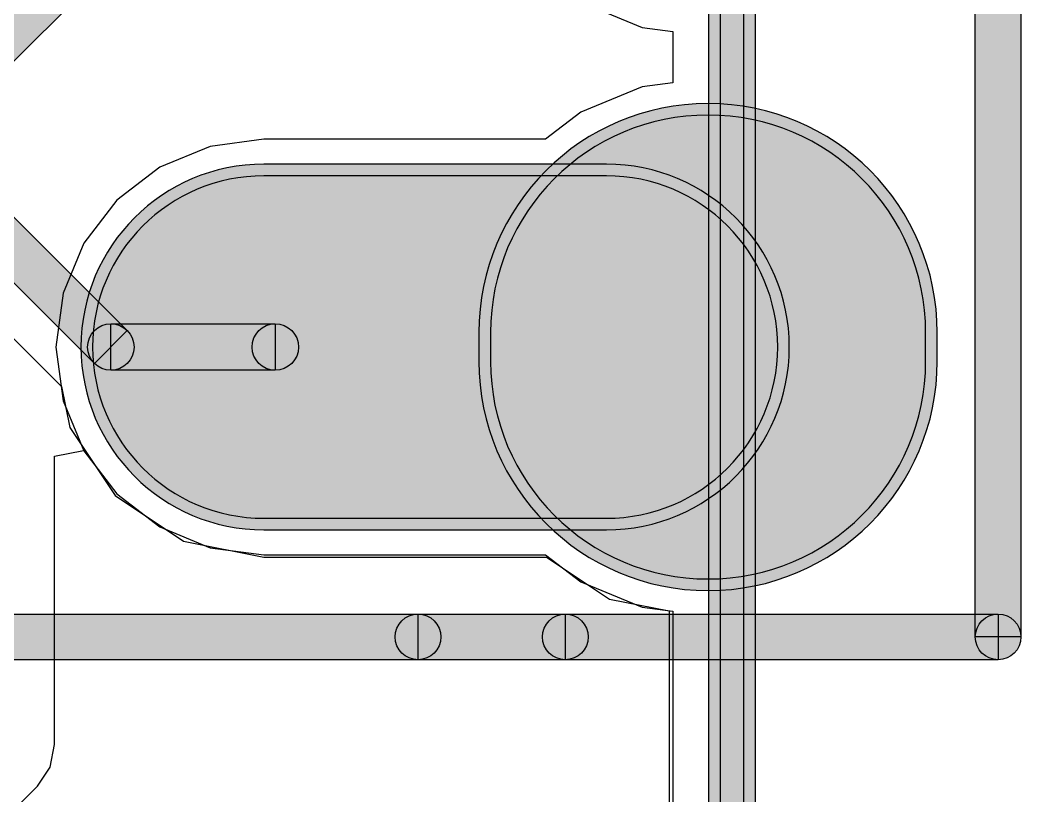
# Model space of a CAD drawing. Header units: millimetres. Extents: x -4 to 157, y -60 to 103.
# Drawn here: x 109.94 to 127.19, y -2.74 to 10.64 of the extents above; entities that cross this region are included whole.
import ezdxf

# ---------------------------------------------------------------- set-up
doc = ezdxf.new("R2010")
doc.units = ezdxf.units.MM
for name, color, linetype, true_color in [('BottomLayer', 5, 'Continuous', 0x0000ff), ('BottomSolder', 6, 'Continuous', 0xff00ff), ('KeepOutLayer', 6, 'Continuous', 0xff00ff), ('Mechanical18', 7, 'Continuous', 0x7f7f00), ('MidLayer1', 7, 'Continuous', 0x7f0000), ('MidLayer2', 7, 'Continuous', 0x3f7f00), ('MultiLayer', 7, 'Continuous', 0xc0c0c0), ('TopLayer', 1, 'Continuous', 0xff0000), ('TopOverlay', 2, 'Continuous', 0xffff00), ('TopSolder', 7, 'Continuous', 0x7f007f)]:
    doc.layers.add(name, color=color, linetype=linetype, true_color=true_color)

msp = doc.modelspace()

# ---------------------------------------------------------------- hatches: boundary and pattern name
at = {"layer": 'BottomLayer', "true_color": 0x0000ff}
for points in [[(105.394, 10.544), (105.96, 11.11), (111.787, 5.283), (111.221, 4.717)], [(111.504, 4.6), (111.504, 5.4), (114.339, 5.4), (114.339, 4.6)]]:
    msp.add_hatch(color=5, dxfattribs=at).paths.add_polyline_path(points, flags=0)
h = msp.add_hatch(color=5, dxfattribs=at)
edge = h.paths.add_edge_path(flags=0)
edge.add_arc((121.8, 4.75), 3.75, 180, 360)
edge.add_line((125.55, 4.75), (125.55, 5.25))
edge.add_arc((121.8, 5.25), 3.75, 0, 180)
edge.add_line((118.05, 5.25), (118.05, 4.75))
h = msp.add_hatch(color=5, dxfattribs=at)
edge = h.paths.add_edge_path(flags=0)
edge.add_arc((120.047, 5), 2.953, 270, 450)
edge.add_line((120.047, 7.953), (114.142, 7.953))
edge.add_arc((114.142, 5), 2.953, 90, 270)
edge.add_line((114.142, 2.047), (120.047, 2.047))
h = msp.add_hatch(color=5, dxfattribs=at)
edge = h.paths.add_edge_path(flags=0)
edge.add_arc((111.504, 5), 0.4, 0, 360)
h = msp.add_hatch(color=5, dxfattribs=at)
edge = h.paths.add_edge_path(flags=0)
edge.add_arc((111.504, 5), 0.4, 0, 360)
h = msp.add_hatch(color=5, dxfattribs=at)
edge = h.paths.add_edge_path(flags=0)
edge.add_arc((114.339, 5), 0.4, 0, 360)
at = {"layer": 'BottomSolder', "true_color": 0xff00ff}
h = msp.add_hatch(color=6, dxfattribs=at)
edge = h.paths.add_edge_path(flags=0)
edge.add_arc((121.8, 4.75), 3.95, 180, 360)
edge.add_line((125.75, 4.75), (125.75, 5.25))
edge.add_arc((121.8, 5.25), 3.95, 0, 180)
edge.add_line((117.85, 5.25), (117.85, 4.75))
h = msp.add_hatch(color=6, dxfattribs=at)
edge = h.paths.add_edge_path(flags=0)
edge.add_arc((120.047, 5), 3.153, 270, 450)
edge.add_line((120.047, 8.153), (114.142, 8.153))
edge.add_arc((114.142, 5), 3.153, 90, 270)
edge.add_line((114.142, 1.847), (120.047, 1.847))
at = {"layer": 'KeepOutLayer', "true_color": 0xff00ff}
msp.add_hatch(color=6, dxfattribs=at).paths.add_polyline_path([(122.613, -14.37), (121.813, -14.37), (121.813, 64.37), (122.613, 64.37)], flags=0)
at = {"layer": 'Mechanical18', "true_color": 0x7f7f00}
msp.add_hatch(color=56, dxfattribs=at).paths.add_polyline_path([(122.409, -37.811), (122.016, -37.811), (122.016, 63.37), (122.409, 63.37)], flags=0)
at = {"layer": 'MidLayer1', "true_color": 0x7f0000}
h = msp.add_hatch(color=16, dxfattribs=at)
edge = h.paths.add_edge_path(flags=0)
edge.add_arc((121.8, 4.75), 3.75, 180, 360)
edge.add_line((125.55, 4.75), (125.55, 5.25))
edge.add_arc((121.8, 5.25), 3.75, 0, 180)
edge.add_line((118.05, 5.25), (118.05, 4.75))
h = msp.add_hatch(color=16, dxfattribs=at)
edge = h.paths.add_edge_path(flags=0)
edge.add_arc((120.047, 5), 2.953, 270, 450)
edge.add_line((120.047, 7.953), (114.142, 7.953))
edge.add_arc((114.142, 5), 2.953, 90, 270)
edge.add_line((114.142, 2.047), (120.047, 2.047))
at = {"layer": 'MidLayer2', "true_color": 0x3f7f00}
h = msp.add_hatch(color=76, dxfattribs=at)
edge = h.paths.add_edge_path(flags=0)
edge.add_arc((121.8, 4.75), 3.75, 180, 360)
edge.add_line((125.55, 4.75), (125.55, 5.25))
edge.add_arc((121.8, 5.25), 3.75, 0, 180)
edge.add_line((118.05, 5.25), (118.05, 4.75))
h = msp.add_hatch(color=76, dxfattribs=at)
edge = h.paths.add_edge_path(flags=0)
edge.add_arc((120.047, 5), 2.953, 270, 450)
edge.add_line((120.047, 7.953), (114.142, 7.953))
edge.add_arc((114.142, 5), 2.953, 90, 270)
edge.add_line((114.142, 2.047), (120.047, 2.047))
at = {"layer": 'MultiLayer', "true_color": 0xc0c0c0}
h = msp.add_hatch(color=9, dxfattribs=at)
edge = h.paths.add_edge_path(flags=0)
edge.add_arc((121.8, 4.75), 3.75, 180, 360)
edge.add_line((125.55, 4.75), (125.55, 5.25))
edge.add_arc((121.8, 5.25), 3.75, 0, 180)
edge.add_line((118.05, 5.25), (118.05, 4.75))
h = msp.add_hatch(color=9, dxfattribs=at)
edge = h.paths.add_edge_path(flags=0)
edge.add_arc((120.047, 5), 2.953, 270, 450)
edge.add_line((120.047, 7.953), (114.142, 7.953))
edge.add_arc((114.142, 5), 2.953, 90, 270)
edge.add_line((114.142, 2.047), (120.047, 2.047))
at = {"layer": 'TopLayer', "true_color": 0xff0000}
msp.add_hatch(color=1, dxfattribs=at).paths.add_polyline_path([(109.799, 9.894), (109.233, 10.46), (114.056, 15.283), (114.621, 14.717)], flags=0)
h = msp.add_hatch(color=1, dxfattribs=at)
edge = h.paths.add_edge_path(flags=0)
edge.add_arc((121.8, 4.75), 3.75, 180, 360)
edge.add_line((125.55, 4.75), (125.55, 5.25))
edge.add_arc((121.8, 5.25), 3.75, 0, 180)
edge.add_line((118.05, 5.25), (118.05, 4.75))
h = msp.add_hatch(color=1, dxfattribs=at)
edge = h.paths.add_edge_path(flags=0)
edge.add_arc((120.047, 5), 2.953, 270, 450)
edge.add_line((120.047, 7.953), (114.142, 7.953))
edge.add_arc((114.142, 5), 2.953, 90, 270)
edge.add_line((114.142, 2.047), (120.047, 2.047))
at = {"layer": 'TopOverlay', "true_color": 0xffff00}
for points in [[(127.194, 0), (126.406, 0), (126.406, 50), (127.194, 50)], [(109.339, -0.394), (109.339, 0.394), (119.339, 0.394), (119.339, -0.394)], [(116.8, -0.394), (116.8, 0.394), (126.8, 0.394), (126.8, -0.394)]]:
    msp.add_hatch(color=2, dxfattribs=at).paths.add_polyline_path(points, flags=0)
h = msp.add_hatch(color=2, dxfattribs=at)
edge = h.paths.add_edge_path(flags=0)
edge.add_arc((116.8, 0), 0.394, 0, 360)
h = msp.add_hatch(color=2, dxfattribs=at)
edge = h.paths.add_edge_path(flags=0)
edge.add_arc((119.339, 0), 0.394, 0, 360)
h = msp.add_hatch(color=2, dxfattribs=at)
edge = h.paths.add_edge_path(flags=0)
edge.add_arc((126.8, 0), 0.394, 0, 360)
h = msp.add_hatch(color=2, dxfattribs=at)
edge = h.paths.add_edge_path(flags=0)
edge.add_arc((126.8, 0), 0.394, 0, 360)
at = {"layer": 'TopSolder', "true_color": 0x7f007f}
h = msp.add_hatch(color=216, dxfattribs=at)
edge = h.paths.add_edge_path(flags=0)
edge.add_arc((121.8, 4.75), 3.95, 180, 360)
edge.add_line((125.75, 4.75), (125.75, 5.25))
edge.add_arc((121.8, 5.25), 3.95, 0, 180)
edge.add_line((117.85, 5.25), (117.85, 4.75))
h = msp.add_hatch(color=216, dxfattribs=at)
edge = h.paths.add_edge_path(flags=0)
edge.add_arc((120.047, 5), 3.153, 270, 450)
edge.add_line((120.047, 8.153), (114.142, 8.153))
edge.add_arc((114.142, 5), 3.153, 90, 270)
edge.add_line((114.142, 1.847), (120.047, 1.847))

# ---------------------------------------------------------------- linework, layer by layer
at = {"layer": 'BottomLayer', "color": 5, "true_color": 0x0000ff}
for p, q in [((105.96, 11.11), (111.787, 5.283)), ((111.221, 4.717), (105.394, 10.544)), ((120.047, 7.953), (114.142, 7.953)), ((111.504, 4.6), (111.504, 5.4)), ((111.504, 5.4), (114.339, 5.4)), ((114.339, 5.4), (114.339, 4.6)), ((111.787, 5.283), (111.221, 4.717)), ((118.05, 5.25), (118.05, 4.75)), ((125.55, 4.75), (125.55, 5.25)), ((114.339, 4.6), (111.504, 4.6)), ((114.142, 2.047), (120.047, 2.047))]:
    msp.add_line(p, q, dxfattribs=at)
at = {"layer": 'BottomLayer'}
for p, q in [((105.931, 9.042), (110.655, 4.318)), ((110.655, 4.318), (110.795, 3.614)), ((110.795, 3.614), (111.58, 2.439)), ((111.58, 2.439), (112.756, 1.653)), ((112.756, 1.653), (114.142, 1.378)), ((114.142, 1.378), (119.017, 1.378)), ((119.017, 1.378), (120.103, 0.652)), ((120.103, 0.652), (121.13, 0.448)), ((121.13, 0.448), (121.13, -14.37))]:
    msp.add_line(p, q, dxfattribs=at)
for centre in [(111.504, 5), (111.504, 5), (114.339, 5)]:
    msp.add_circle(centre, 0.4, dxfattribs=at)
at = {"layer": 'BottomLayer', "color": 5, "true_color": 0x0000ff}
for centre, radius, start, end in [((121.8, 5.25), 3.75, 0, 180), ((114.142, 5), 2.953, 90, 270), ((120.047, 5), 2.953, 270, 90), ((121.8, 4.75), 3.75, 180, 0)]:
    msp.add_arc(centre, radius, start, end, dxfattribs=at)
at = {"layer": 'BottomSolder', "color": 6, "true_color": 0xff00ff}
for p, q in [((120.047, 8.153), (114.142, 8.153)), ((117.85, 5.25), (117.85, 4.75)), ((125.75, 4.75), (125.75, 5.25)), ((114.142, 1.847), (120.047, 1.847))]:
    msp.add_line(p, q, dxfattribs=at)
for centre, radius, start, end in [((121.8, 5.25), 3.95, 0, 180), ((114.142, 5), 3.153, 90, 270), ((120.047, 5), 3.153, 270, 90), ((121.8, 4.75), 3.95, 180, 0)]:
    msp.add_arc(centre, radius, start, end, dxfattribs=at)
at = {"layer": 'KeepOutLayer', "color": 6, "true_color": 0xff00ff}
for p, q in [((121.813, -14.37), (121.813, 64.37)), ((122.613, 64.37), (122.613, -14.37))]:
    msp.add_line(p, q, dxfattribs=at)
at = {"layer": 'Mechanical18', "color": 56, "true_color": 0x7f7f00}
for p, q in [((122.016, -37.811), (122.016, 63.37)), ((122.409, 63.37), (122.409, -37.811))]:
    msp.add_line(p, q, dxfattribs=at)
at = {"layer": 'MidLayer1'}
for p, q in [((119.606, 10.95), (120.664, 10.512)), ((120.664, 10.512), (121.193, 10.442)), ((121.193, 10.442), (121.193, 9.558)), ((121.193, 9.558), (120.664, 9.488)), ((120.664, 9.488), (119.606, 9.05)), ((119.606, 9.05), (118.999, 8.583)), ((113.214, 8.461), (112.35, 8.103)), ((114.142, 8.583), (113.214, 8.461)), ((118.999, 8.583), (114.142, 8.583)), ((112.35, 8.103), (111.608, 7.534)), ((111.608, 7.534), (111.038, 6.792)), ((111.038, 6.792), (110.68, 5.927)), ((110.68, 5.927), (110.558, 5)), ((110.558, 5), (110.68, 4.073)), ((110.68, 4.073), (111.038, 3.208)), ((111.038, 3.208), (111.608, 2.466)), ((111.608, 2.466), (112.35, 1.897)), ((112.35, 1.897), (113.214, 1.539)), ((113.214, 1.539), (114.142, 1.417)), ((114.142, 1.417), (118.999, 1.417)), ((118.999, 1.417), (119.606, 0.95)), ((119.606, 0.95), (120.664, 0.512)), ((120.664, 0.512), (121.193, 0.442)), ((121.193, 0.442), (121.193, -14.37))]:
    msp.add_line(p, q, dxfattribs=at)
at = {"layer": 'MidLayer1', "color": 16, "true_color": 0x7f0000}
for p, q in [((120.047, 7.953), (114.142, 7.953)), ((118.05, 5.25), (118.05, 4.75)), ((125.55, 4.75), (125.55, 5.25)), ((114.142, 2.047), (120.047, 2.047))]:
    msp.add_line(p, q, dxfattribs=at)
for centre, radius, start, end in [((121.8, 5.25), 3.75, 0, 180), ((114.142, 5), 2.953, 90, 270), ((120.047, 5), 2.953, 270, 90), ((121.8, 4.75), 3.75, 180, 0)]:
    msp.add_arc(centre, radius, start, end, dxfattribs=at)
at = {"layer": 'MidLayer2'}
for p, q in [((119.606, 10.95), (120.664, 10.512)), ((120.664, 10.512), (121.193, 10.442)), ((121.193, 10.442), (121.193, 9.558)), ((121.193, 9.558), (120.664, 9.488)), ((120.664, 9.488), (119.606, 9.05)), ((119.606, 9.05), (118.999, 8.583)), ((113.214, 8.461), (112.35, 8.103)), ((114.142, 8.583), (113.214, 8.461)), ((118.999, 8.583), (114.142, 8.583)), ((112.35, 8.103), (111.608, 7.534)), ((111.608, 7.534), (111.038, 6.792)), ((111.038, 6.792), (110.68, 5.927)), ((110.68, 5.927), (110.558, 5)), ((110.558, 5), (110.68, 4.073)), ((110.68, 4.073), (111.038, 3.208)), ((111.038, 3.208), (111.608, 2.466)), ((111.608, 2.466), (112.35, 1.897)), ((112.35, 1.897), (113.214, 1.539)), ((113.214, 1.539), (114.142, 1.417)), ((114.142, 1.417), (118.999, 1.417)), ((118.999, 1.417), (119.606, 0.95)), ((119.606, 0.95), (120.664, 0.512)), ((120.664, 0.512), (121.193, 0.442)), ((121.193, 0.442), (121.193, -14.37))]:
    msp.add_line(p, q, dxfattribs=at)
at = {"layer": 'MidLayer2', "color": 76, "true_color": 0x3f7f00}
for p, q in [((120.047, 7.953), (114.142, 7.953)), ((118.05, 5.25), (118.05, 4.75)), ((125.55, 4.75), (125.55, 5.25)), ((114.142, 2.047), (120.047, 2.047))]:
    msp.add_line(p, q, dxfattribs=at)
for centre, radius, start, end in [((121.8, 5.25), 3.75, 0, 180), ((114.142, 5), 2.953, 90, 270), ((120.047, 5), 2.953, 270, 90), ((121.8, 4.75), 3.75, 180, 0)]:
    msp.add_arc(centre, radius, start, end, dxfattribs=at)
at = {"layer": 'MultiLayer', "color": 9, "true_color": 0xc0c0c0}
for p, q in [((120.047, 7.953), (114.142, 7.953)), ((118.05, 5.25), (118.05, 4.75)), ((125.55, 4.75), (125.55, 5.25)), ((114.142, 2.047), (120.047, 2.047))]:
    msp.add_line(p, q, dxfattribs=at)
for centre, radius, start, end in [((121.8, 5.25), 3.75, 0, 180), ((114.142, 5), 2.953, 90, 270), ((120.047, 5), 2.953, 270, 90), ((121.8, 4.75), 3.75, 180, 0)]:
    msp.add_arc(centre, radius, start, end, dxfattribs=at)
at = {"layer": 'TopLayer', "color": 1, "true_color": 0xff0000}
for p, q in [((114.621, 14.717), (109.799, 9.894)), ((120.047, 7.953), (114.142, 7.953)), ((118.05, 5.25), (118.05, 4.75)), ((125.55, 4.75), (125.55, 5.25)), ((114.142, 2.047), (120.047, 2.047))]:
    msp.add_line(p, q, dxfattribs=at)
at = {"layer": 'TopLayer'}
for p, q in [((110.535, 3.116), (111.035, 3.216)), ((110.535, -1.854), (110.535, 3.116)), ((111.035, 3.216), (111.038, 3.208)), ((111.038, 3.208), (111.608, 2.466)), ((111.608, 2.466), (112.35, 1.897)), ((112.35, 1.897), (113.214, 1.539)), ((113.214, 1.539), (114.142, 1.417)), ((114.142, 1.417), (118.999, 1.417)), ((118.999, 1.417), (119.606, 0.95)), ((119.606, 0.95), (120.664, 0.512)), ((120.664, 0.512), (121.193, 0.442)), ((121.193, 0.442), (121.193, -14.37)), ((110.458, -2.245), (110.535, -1.854)), ((110.237, -2.575), (110.458, -2.245)), ((95.309, -17.504), (110.237, -2.575))]:
    msp.add_line(p, q, dxfattribs=at)
at = {"layer": 'TopLayer', "color": 1, "true_color": 0xff0000}
for centre, radius, start, end in [((121.8, 5.25), 3.75, 0, 180), ((114.142, 5), 2.953, 90, 270), ((120.047, 5), 2.953, 270, 90), ((121.8, 4.75), 3.75, 180, 0)]:
    msp.add_arc(centre, radius, start, end, dxfattribs=at)
at = {"layer": 'TopOverlay', "color": 2, "true_color": 0xffff00}
for p, q in [((126.406, 0), (126.406, 50)), ((127.194, 50), (127.194, 0)), ((109.339, 0.394), (119.339, 0.394)), ((116.8, -0.394), (116.8, 0.394)), ((116.8, 0.394), (126.8, 0.394)), ((119.339, 0.394), (119.339, -0.394)), ((126.8, 0.394), (126.8, -0.394)), ((127.194, 0), (126.406, 0)), ((119.339, -0.394), (109.339, -0.394)), ((126.8, -0.394), (116.8, -0.394))]:
    msp.add_line(p, q, dxfattribs=at)
at = {"layer": 'TopOverlay'}
for centre in [(116.8, 0), (119.339, 0), (126.8, 0), (126.8, 0)]:
    msp.add_circle(centre, 0.394, dxfattribs=at)
at = {"layer": 'TopSolder', "color": 216, "true_color": 0x7f007f}
for p, q in [((120.047, 8.153), (114.142, 8.153)), ((117.85, 5.25), (117.85, 4.75)), ((125.75, 4.75), (125.75, 5.25)), ((114.142, 1.847), (120.047, 1.847))]:
    msp.add_line(p, q, dxfattribs=at)
for centre, radius, start, end in [((121.8, 5.25), 3.95, 0, 180), ((114.142, 5), 3.153, 90, 270), ((120.047, 5), 3.153, 270, 90), ((121.8, 4.75), 3.95, 180, 0)]:
    msp.add_arc(centre, radius, start, end, dxfattribs=at)

doc.saveas('drawing.dxf')
